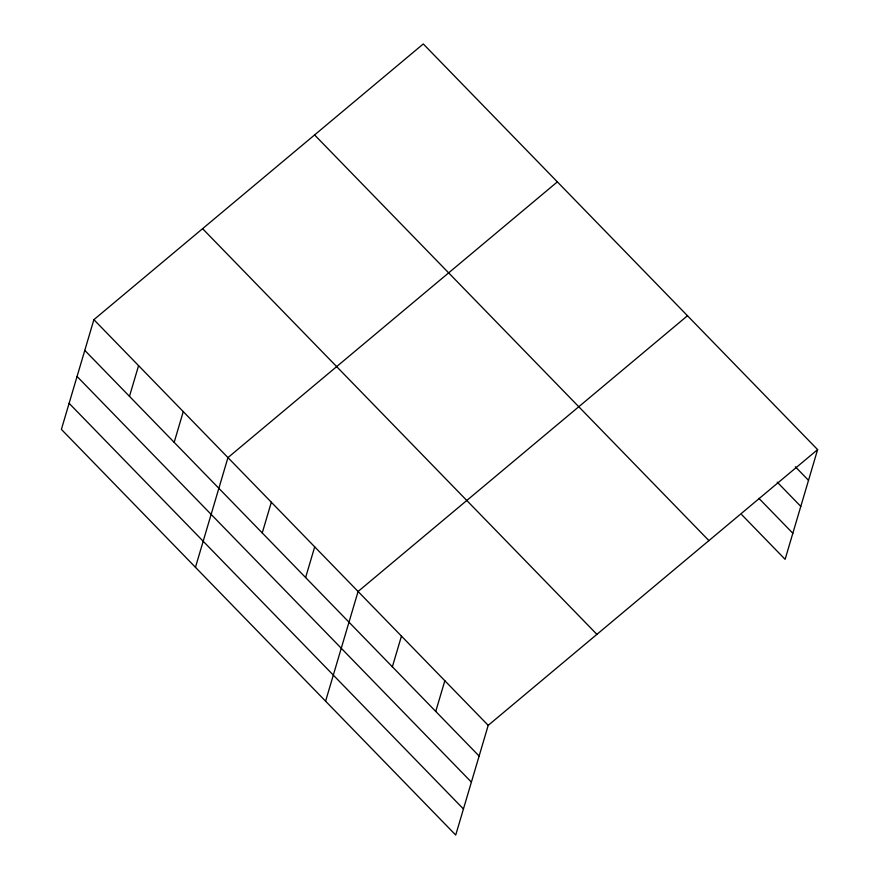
<?xml version="1.0" encoding="UTF-8"?>
<svg xmlns="http://www.w3.org/2000/svg" width="879" height="879" viewBox="0 0 879 879"><rect width="100%" height="100%" fill="white"/><g stroke="black" fill="none" stroke-linecap="round" stroke-linejoin="round"><path stroke-width="1.32" d="M93.888 319.67L61.387 429.381L455.718 835.05L488.208 725.351L817.613 449.619L423.282 43.95L93.888 319.67L488.208 725.351M129.477 396.352L138.574 365.653M174.174 442.335L183.261 411.625M195.457 567.307L227.958 457.607L557.352 181.876M262.239 532.938L271.336 502.228M305.617 577.558L314.704 546.848M325.593 701.178L358.083 591.479L687.477 315.748M392.364 666.809L401.461 636.099M435.742 711.43L444.84 680.731M817.613 449.619L785.112 559.33L741.744 514.698M795.319 466.749L808.515 480.33M777.223 482.142L800.791 506.403M758.896 498.338L792.836 533.256M314.583 134.937L708.913 540.618M202.588 228.683L596.918 634.363M84.791 350.38L479.121 756.05M77.066 376.454L471.397 782.123M69.111 403.307L463.442 808.977"/></g></svg>
